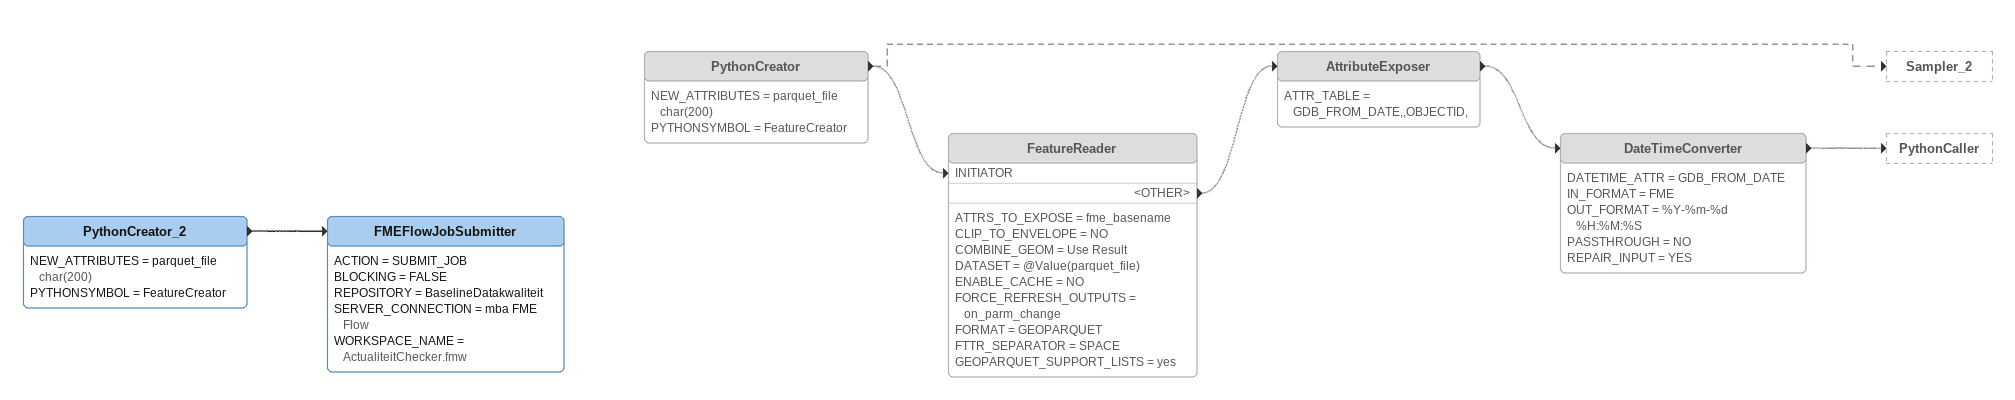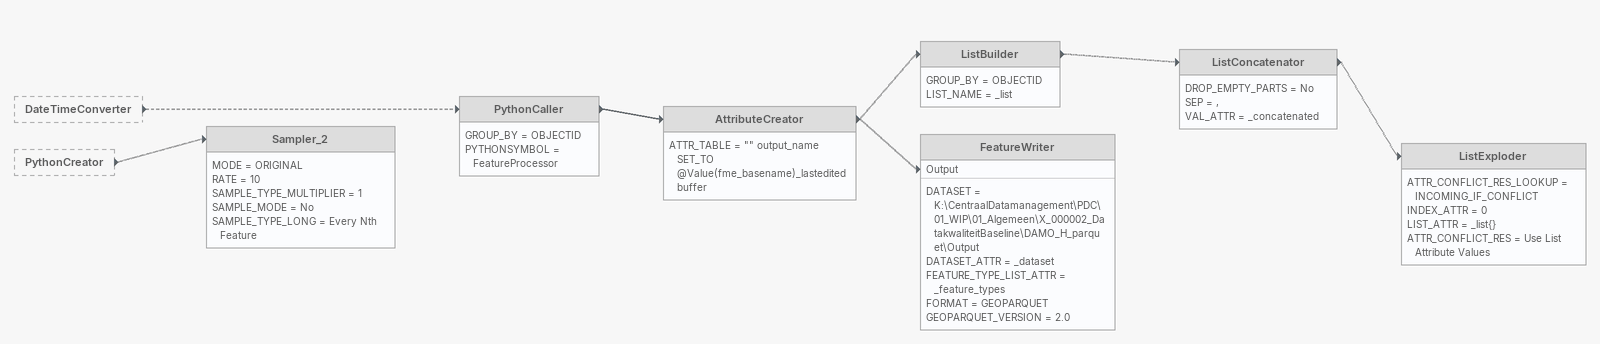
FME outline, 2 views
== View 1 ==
PythonCreator_2
    NEW_ATTRIBUTES = parquet_file char(200)
    PYTHONSYMBOL = FeatureCreator
    -> FMEFlowJobSubmitter
FMEFlowJobSubmitter
    ACTION = SUBMIT_JOB
    BLOCKING = FALSE
    REPOSITORY = BaselineDatakwaliteit
    SERVER_CONNECTION = mba FME Flow
    WORKSPACE_NAME = ActualiteitChecker.fmw
PythonCreator [off]
    NEW_ATTRIBUTES = parquet_file char(200)
    PYTHONSYMBOL = FeatureCreator
    -> Sampler_2 [off]
    -> FeatureReader [INITIATOR] [off]
FeatureReader [off]
    ATTRS_TO_EXPOSE = fme_basename
    CLIP_TO_ENVELOPE = NO
    COMBINE_GEOM = Use Result
    DATASET = @Value(parquet_file)
    ENABLE_CACHE = NO
    FORCE_REFRESH_OUTPUTS = on_parm_change
    FORMAT = GEOPARQUET
    FTTR_SEPARATOR = SPACE
    GEOPARQUET_SUPPORT_LISTS = yes
    <OTHER> -> AttributeExposer [off]
AttributeExposer [off]
    ATTR_TABLE = GDB_FROM_DATE,,OBJECTID,
    -> DateTimeConverter [off]
DateTimeConverter [off]
    DATETIME_ATTR = GDB_FROM_DATE
    IN_FORMAT = FME
    OUT_FORMAT = %Y-%m-%d %H:%M:%S
    PASSTHROUGH = NO
    REPAIR_INPUT = YES
    -> PythonCaller [off]

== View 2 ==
DateTimeConverter [outside]
    -> PythonCaller [off]
PythonCreator [outside]
    -> Sampler_2 [off]
PythonCaller [off]
    GROUP_BY = OBJECTID
    PYTHONSYMBOL = FeatureProcessor
    -> AttributeCreator
AttributeCreator [off]
    ATTR_TABLE = "" output_name SET_TO @Value(fme_basename)_lastedited buffer
    -> FeatureWriter [Output] [off]
    -> ListBuilder [off]
ListBuilder [off]
    GROUP_BY = OBJECTID
    LIST_NAME = _list
    -> ListConcatenator [off]
ListConcatenator [off]
    DROP_EMPTY_PARTS = No
    SEP = ,
    VAL_ATTR = _concatenated
    -> ListExploder [off]
ListExploder [off]
    ATTR_CONFLICT_RES_LOOKUP = INCOMING_IF_CONFLICT
    INDEX_ATTR = 0
    LIST_ATTR = _list{}
    ATTR_CONFLICT_RES = Use List Attribute Values
FeatureWriter [off]
    DATASET = K:\CentraalDatamanagement\PDC\01_WIP\01_Algemeen\X_000002_DatakwaliteitBaseline\DAMO_H_parquet\Output
    DATASET_ATTR = _dataset
    FEATURE_TYPE_LIST_ATTR = _feature_types
    FORMAT = GEOPARQUET
    GEOPARQUET_VERSION = 2.0
Sampler_2 [off]
    MODE = ORIGINAL
    RATE = 10
    SAMPLE_TYPE_MULTIPLIER = 1
    SAMPLE_MODE = No
    SAMPLE_TYPE_LONG = Every Nth Feature
